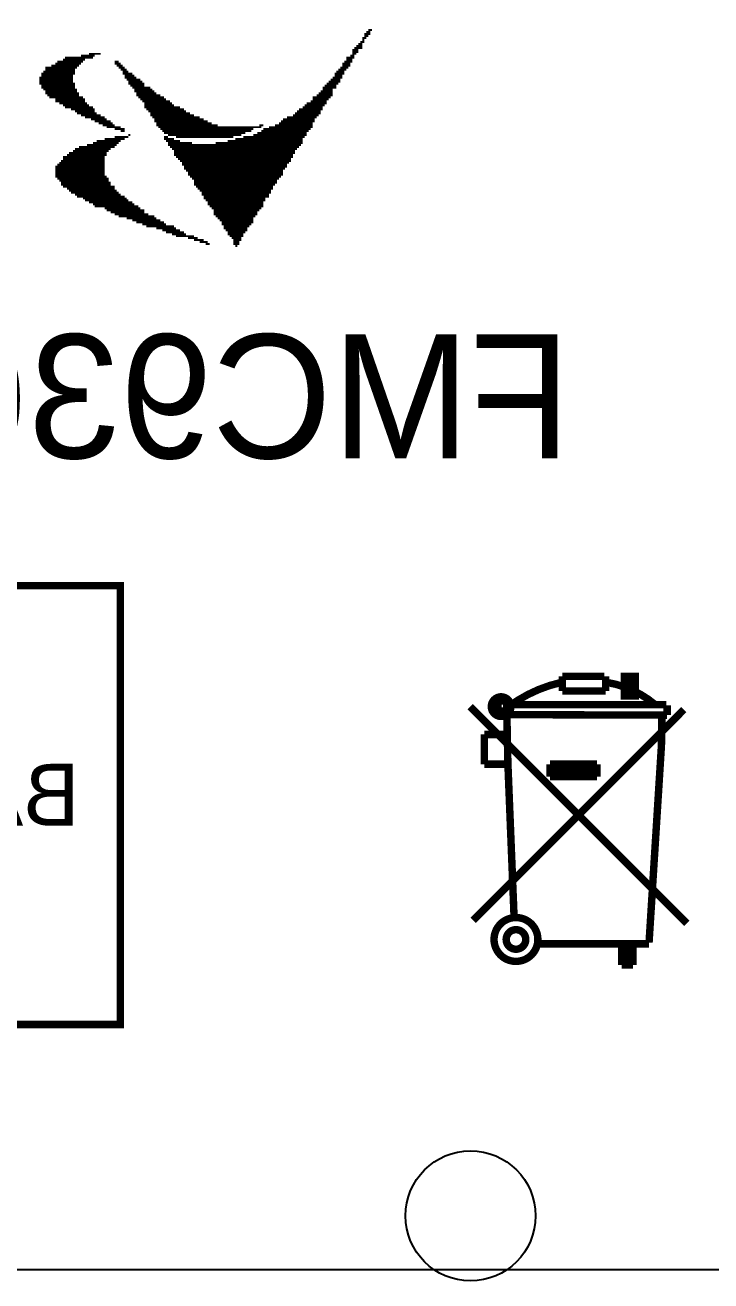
# Model space of a CAD drawing. Extents: x 0 to 69, y -3.5 to 82.6.
# Drawn here: x 40.36 to 54.43, y -0.23 to 25.52 of the extents above; entities that cross this region are included whole.
import ezdxf

# ---------------------------------------------------------------- set-up
doc = ezdxf.new("R2010")
doc.units = 0
for name, color, linetype in [('BOARD_GEOMETRY_OUTLINE', 3, 'CONTINUOUS'), ('BOARD_GEOMETRY_SILKSCREEN_', 1, 'CONTINUOUS'), ('PACKAGE_GEOMETRY_SILKSCREE', 4, 'CONTINUOUS'), ('PIN_B', 5, 'CONTINUOUS')]:
    doc.layers.add(name, color=color, linetype=linetype)

msp = doc.modelspace()

# ---------------------------------------------------------------- linework, layer by layer
at = {"layer": 'BOARD_GEOMETRY_OUTLINE'}
msp.add_lwpolyline([(2.29997, 55.499762), (0, 55.499762), (0, 6.09981), (0, 0), (68.999862, 0.001016), (68.999862, 6.09981), (68.999862, 60.299854), (67.399916, 60.299854, -0.414241), (66.399918, 61.299852), (66.399918, 71.09968), (65.299844, 71.09968, -0.414195), (64.299846, 72.099678), (64.299846, 82.599784), (3.299968, 82.599784), (3.299968, 56.49976, -0.414195)], format="xyb", close=True, dxfattribs=at)
msp.add_lwpolyline([(0, 0), (68.999862, 0.001016)], dxfattribs=at)
at = {"layer": 'BOARD_GEOMETRY_SILKSCREEN_', "const_width": 0.04064}
for points in [[(47.359316, 25.254966), (47.278036, 25.254966)], [(47.359316, 25.254966), (47.278036, 25.254966)], [(47.440596, 25.336246), (47.318676, 25.336246)], [(47.399956, 25.295606), (47.318676, 25.295606)], [(47.440596, 25.376886), (47.359316, 25.376886)], [(47.481236, 25.417526), (47.399956, 25.417526)], [(47.196756, 25.011126), (47.074836, 25.011126)], [(47.196756, 24.970486), (47.074836, 24.970486)], [(47.237396, 25.051766), (47.115476, 25.051766)], [(47.278036, 25.092406), (47.156116, 25.092406)], [(47.278036, 25.051766), (47.156116, 25.051766)], [(47.278036, 25.133046), (47.196756, 25.133046)], [(47.318676, 25.173686), (47.237396, 25.173686)], [(47.318676, 25.214326), (47.278036, 25.214326)], [(41.507156, 24.726646), (40.978836, 24.726646)], [(41.547796, 24.767286), (41.019476, 24.767286)], [(41.588436, 24.807926), (41.141396, 24.807926)], [(41.669716, 24.848566), (41.182036, 24.848566)], [(41.750996, 24.848566), (41.344596, 24.848566)], [(41.791636, 24.889206), (41.507156, 24.889206)], [(41.913556, 24.929846), (41.669716, 24.929846)], [(42.279316, 24.767286), (42.198036, 24.767286)], [(42.319956, 24.726646), (42.198036, 24.726646)], [(47.034196, 24.726646), (46.871636, 24.726646)], [(47.074836, 24.767286), (46.912276, 24.767286)], [(47.074836, 24.848566), (46.952916, 24.848566)], [(47.074836, 24.807926), (46.952916, 24.807926)], [(47.115476, 24.848566), (46.993556, 24.848566)], [(47.115476, 24.889206), (47.034196, 24.889206)], [(47.156116, 24.929846), (47.074836, 24.929846)], [(41.385236, 24.523446), (40.694356, 24.523446)], [(41.344596, 24.482806), (40.694356, 24.482806)], [(41.385236, 24.564086), (40.734996, 24.564086)], [(41.385236, 24.645366), (40.775636, 24.645366)], [(41.385236, 24.604726), (40.775636, 24.604726)], [(41.425876, 24.645366), (40.856916, 24.645366)], [(41.466516, 24.686006), (40.897556, 24.686006)], [(42.360596, 24.686006), (42.238676, 24.686006)], [(42.401236, 24.645366), (42.279316, 24.645366)], [(42.401236, 24.645366), (42.279316, 24.645366)], [(42.441876, 24.604726), (42.319956, 24.604726)], [(42.482516, 24.564086), (42.360596, 24.564086)], [(42.563796, 24.523446), (42.360596, 24.523446)], [(42.604436, 24.482806), (42.401236, 24.482806)], [(46.912276, 24.523446), (46.709076, 24.523446)], [(46.871636, 24.482806), (46.709076, 24.482806)], [(46.912276, 24.564086), (46.749716, 24.564086)], [(46.952916, 24.604726), (46.790356, 24.604726)], [(46.993556, 24.645366), (46.830996, 24.645366)], [(47.034196, 24.686006), (46.871636, 24.686006)], [(46.993556, 24.645366), (46.871636, 24.645366)], [(41.344596, 24.442166), (40.653716, 24.442166)], [(41.344596, 24.442166), (40.653716, 24.442166)], [(41.344596, 24.401526), (40.653716, 24.401526)], [(41.344596, 24.360886), (40.653716, 24.360886)], [(41.385236, 24.320246), (40.653716, 24.320246)], [(41.385236, 24.279606), (40.694356, 24.279606)], [(41.385236, 24.238966), (40.694356, 24.238966)], [(41.385236, 24.238966), (40.734996, 24.238966)], [(41.425876, 24.198326), (40.734996, 24.198326)], [(42.604436, 24.442166), (42.401236, 24.442166)], [(42.645076, 24.442166), (42.401236, 24.442166)], [(42.726356, 24.401526), (42.441876, 24.401526)], [(42.766996, 24.360886), (42.482516, 24.360886)], [(42.807636, 24.320246), (42.482516, 24.320246)], [(42.807636, 24.279606), (42.523156, 24.279606)], [(42.888916, 24.238966), (42.563796, 24.238966)], [(42.929556, 24.238966), (42.563796, 24.238966)], [(42.970196, 24.198326), (42.604436, 24.198326)], [(46.709076, 24.238966), (46.465236, 24.238966)], [(46.668436, 24.198326), (46.465236, 24.198326)], [(46.749716, 24.279606), (46.505876, 24.279606)], [(46.749716, 24.238966), (46.505876, 24.238966)], [(46.790356, 24.320246), (46.546516, 24.320246)], [(46.830996, 24.360886), (46.587156, 24.360886)], [(46.830996, 24.401526), (46.627796, 24.401526)], [(46.871636, 24.442166), (46.668436, 24.442166)], [(46.871636, 24.442166), (46.668436, 24.442166)], [(41.425876, 24.157686), (40.775636, 24.157686)], [(41.466516, 24.117046), (40.775636, 24.117046)], [(41.466516, 24.076406), (40.816276, 24.076406)], [(41.507156, 24.035766), (40.856916, 24.035766)], [(41.547796, 24.035766), (40.938196, 24.035766)], [(41.588436, 23.995126), (40.978836, 23.995126)], [(41.588436, 23.954486), (40.978836, 23.954486)], [(43.010836, 24.157686), (42.604436, 24.157686)], [(43.051476, 24.117046), (42.645076, 24.117046)], [(43.132756, 24.076406), (42.645076, 24.076406)], [(43.173396, 24.035766), (42.685716, 24.035766)], [(43.214036, 24.035766), (42.726356, 24.035766)], [(43.254676, 23.995126), (42.726356, 23.995126)], [(43.335956, 23.954486), (42.766996, 23.954486)], [(46.546516, 23.954486), (46.221396, 23.954486)], [(46.587156, 24.035766), (46.262036, 24.035766)], [(46.587156, 23.995126), (46.262036, 23.995126)], [(46.627796, 24.035766), (46.302676, 24.035766)], [(46.668436, 24.076406), (46.343316, 24.076406)], [(46.668436, 24.117046), (46.383956, 24.117046)], [(46.668436, 24.157686), (46.424596, 24.157686)], [(41.629076, 23.913846), (41.060116, 23.913846)], [(41.669716, 23.873206), (41.141396, 23.873206)], [(41.710356, 23.832566), (41.182036, 23.832566)], [(41.750996, 23.832566), (41.222676, 23.832566)], [(41.791636, 23.791926), (41.303956, 23.791926)], [(41.791636, 23.751286), (41.385236, 23.751286)], [(41.832276, 23.710646), (41.425876, 23.710646)], [(43.376596, 23.913846), (42.807636, 23.913846)], [(43.417236, 23.873206), (42.807636, 23.873206)], [(43.498516, 23.832566), (42.807636, 23.832566)], [(43.539156, 23.832566), (42.848276, 23.832566)], [(43.620436, 23.791926), (42.848276, 23.791926)], [(43.661076, 23.751286), (42.888916, 23.751286)], [(43.742356, 23.710646), (42.929556, 23.710646)], [(46.424596, 23.710646), (45.896276, 23.710646)], [(46.424596, 23.751286), (45.936916, 23.751286)], [(46.465236, 23.791926), (45.977556, 23.791926)], [(46.465236, 23.832566), (46.058836, 23.832566)], [(46.465236, 23.832566), (46.058836, 23.832566)], [(46.505876, 23.873206), (46.099476, 23.873206)], [(46.546516, 23.913846), (46.140116, 23.913846)], [(41.913556, 23.670006), (41.507156, 23.670006)], [(41.954196, 23.629366), (41.588436, 23.629366)], [(41.994836, 23.629366), (41.629076, 23.629366)], [(42.035476, 23.588726), (41.710356, 23.588726)], [(42.116756, 23.548086), (41.791636, 23.548086)], [(42.157396, 23.507446), (41.872916, 23.507446)], [(42.198036, 23.466806), (41.954196, 23.466806)], [(42.238676, 23.426166), (42.035476, 23.426166)], [(42.319956, 23.426166), (42.157396, 23.426166)], [(43.823636, 23.670006), (42.929556, 23.670006)], [(43.864276, 23.629366), (42.970196, 23.629366)], [(43.945556, 23.629366), (43.010836, 23.629366)], [(44.026836, 23.588726), (43.010836, 23.588726)], [(44.108116, 23.548086), (43.010836, 23.548086)], [(44.189396, 23.507446), (43.051476, 23.507446)], [(44.311316, 23.466806), (43.051476, 23.466806)], [(44.433236, 23.426166), (43.092116, 23.426166)], [(45.124116, 23.426166), (43.132756, 23.426166)], [(45.205396, 23.426166), (45.042836, 23.426166)], [(45.246036, 23.466806), (45.164756, 23.466806)], [(46.221396, 23.426166), (45.367956, 23.426166)], [(46.262036, 23.426166), (45.449236, 23.426166)], [(46.262036, 23.466806), (45.489876, 23.466806)], [(46.262036, 23.507446), (45.571156, 23.507446)], [(46.302676, 23.548086), (45.611796, 23.548086)], [(46.302676, 23.588726), (45.652436, 23.588726)], [(46.343316, 23.629366), (45.733716, 23.629366)], [(46.343316, 23.629366), (45.814996, 23.629366)], [(46.383956, 23.670006), (45.855636, 23.670006)], [(42.401236, 23.182326), (41.994836, 23.182326)], [(42.401236, 23.385526), (42.198036, 23.385526)], [(42.441876, 23.222966), (42.198036, 23.222966)], [(42.401236, 23.344886), (42.319956, 23.344886)], [(42.482516, 23.222966), (42.401236, 23.222966)], [(42.523156, 23.263606), (42.482516, 23.263606)], [(45.042836, 23.385526), (43.132756, 23.385526)], [(45.002196, 23.344886), (43.173396, 23.344886)], [(44.880276, 23.304246), (43.214036, 23.304246)], [(43.295316, 23.222966), (43.214036, 23.222966)], [(43.417236, 23.182326), (43.214036, 23.182326)], [(44.798996, 23.263606), (43.295316, 23.263606)], [(44.636436, 23.222966), (43.457876, 23.222966)], [(44.473876, 23.222966), (43.620436, 23.222966)], [(46.058836, 23.182326), (44.677076, 23.182326)], [(46.058836, 23.222966), (44.839636, 23.222966)], [(46.099476, 23.222966), (44.920916, 23.222966)], [(46.140116, 23.263606), (45.042836, 23.263606)], [(46.140116, 23.304246), (45.124116, 23.304246)], [(46.180756, 23.344886), (45.205396, 23.344886)], [(46.221396, 23.385526), (45.246036, 23.385526)], [(42.076116, 22.938486), (41.344596, 22.938486)], [(42.116756, 22.979126), (41.385236, 22.979126)], [(42.157396, 23.019766), (41.466516, 23.019766)], [(42.198036, 23.019766), (41.547796, 23.019766)], [(42.238676, 23.060406), (41.629076, 23.060406)], [(42.279316, 23.101046), (41.750996, 23.101046)], [(42.319956, 23.141686), (41.832276, 23.141686)], [(43.539156, 23.141686), (43.254676, 23.141686)], [(43.782996, 23.101046), (43.295316, 23.101046)], [(46.018196, 23.060406), (43.295316, 23.060406)], [(45.977556, 23.019766), (43.335956, 23.019766)], [(45.977556, 23.019766), (43.376596, 23.019766)], [(45.936916, 22.979126), (43.376596, 22.979126)], [(45.896276, 22.938486), (43.417236, 22.938486)], [(46.058836, 23.101046), (44.270676, 23.101046)], [(46.058836, 23.141686), (44.514516, 23.141686)], [(41.994836, 22.654006), (41.019476, 22.654006)], [(41.994836, 22.694646), (41.060116, 22.694646)], [(41.994836, 22.735286), (41.100756, 22.735286)], [(41.994836, 22.816566), (41.141396, 22.816566)], [(41.994836, 22.775926), (41.141396, 22.775926)], [(41.994836, 22.816566), (41.182036, 22.816566)], [(42.035476, 22.857206), (41.222676, 22.857206)], [(42.035476, 22.897846), (41.263316, 22.897846)], [(45.896276, 22.897846), (43.417236, 22.897846)], [(45.855636, 22.857206), (43.417236, 22.857206)], [(45.855636, 22.816566), (43.457876, 22.816566)], [(45.855636, 22.816566), (43.498516, 22.816566)], [(45.814996, 22.775926), (43.498516, 22.775926)], [(45.814996, 22.735286), (43.539156, 22.735286)], [(45.774356, 22.694646), (43.579796, 22.694646)], [(45.733716, 22.654006), (43.579796, 22.654006)], [(41.994836, 22.613366), (40.978836, 22.613366)], [(41.994836, 22.572726), (40.978836, 22.572726)], [(41.994836, 22.532086), (40.978836, 22.532086)], [(41.994836, 22.491446), (40.978836, 22.491446)], [(41.994836, 22.450806), (40.978836, 22.450806)], [(41.994836, 22.410166), (40.978836, 22.410166)], [(41.994836, 22.613366), (41.019476, 22.613366)], [(42.035476, 22.410166), (41.019476, 22.410166)], [(45.733716, 22.613366), (43.620436, 22.613366)], [(45.693076, 22.613366), (43.620436, 22.613366)], [(45.693076, 22.572726), (43.620436, 22.572726)], [(45.652436, 22.532086), (43.661076, 22.532086)], [(45.652436, 22.491446), (43.701716, 22.491446)], [(45.652436, 22.450806), (43.701716, 22.450806)], [(45.611796, 22.410166), (43.742356, 22.410166)], [(45.571156, 22.410166), (43.782996, 22.410166)], [(42.076116, 22.369526), (41.019476, 22.369526)], [(42.076116, 22.328886), (41.060116, 22.328886)], [(42.116756, 22.288246), (41.100756, 22.288246)], [(42.116756, 22.247606), (41.100756, 22.247606)], [(42.157396, 22.206966), (41.141396, 22.206966)], [(42.198036, 22.206966), (41.182036, 22.206966)], [(42.198036, 22.166326), (41.222676, 22.166326)], [(42.238676, 22.125686), (41.263316, 22.125686)], [(45.571156, 22.369526), (43.782996, 22.369526)], [(45.530516, 22.328886), (43.823636, 22.328886)], [(45.530516, 22.288246), (43.823636, 22.288246)], [(45.489876, 22.247606), (43.823636, 22.247606)], [(45.449236, 22.206966), (43.864276, 22.206966)], [(45.449236, 22.206966), (43.904916, 22.206966)], [(45.449236, 22.166326), (43.904916, 22.166326)], [(45.408596, 22.125686), (43.945556, 22.125686)], [(42.279316, 22.085046), (41.303956, 22.085046)], [(42.319956, 22.044406), (41.385236, 22.044406)], [(42.360596, 22.003766), (41.425876, 22.003766)], [(42.401236, 22.003766), (41.466516, 22.003766)], [(42.441876, 21.963126), (41.547796, 21.963126)], [(42.482516, 21.922486), (41.588436, 21.922486)], [(42.563796, 21.881846), (41.669716, 21.881846)], [(45.408596, 22.085046), (43.986196, 22.085046)], [(45.367956, 22.044406), (43.986196, 22.044406)], [(45.367956, 22.003766), (44.026836, 22.003766)], [(45.327316, 22.003766), (44.026836, 22.003766)], [(45.286676, 21.963126), (44.026836, 21.963126)], [(45.286676, 21.922486), (44.067476, 21.922486)], [(45.246036, 21.881846), (44.108116, 21.881846)], [(42.604436, 21.841206), (41.750996, 21.841206)], [(42.604436, 21.800566), (41.791636, 21.800566)], [(42.685716, 21.800566), (41.872916, 21.800566)], [(42.726356, 21.759926), (41.994836, 21.759926)], [(42.807636, 21.719286), (42.035476, 21.719286)], [(42.807636, 21.678646), (42.116756, 21.678646)], [(42.888916, 21.638006), (42.198036, 21.638006)], [(45.246036, 21.841206), (44.108116, 21.841206)], [(45.246036, 21.800566), (44.148756, 21.800566)], [(45.205396, 21.800566), (44.189396, 21.800566)], [(45.205396, 21.759926), (44.189396, 21.759926)], [(45.164756, 21.719286), (44.230036, 21.719286)], [(45.124116, 21.678646), (44.230036, 21.678646)], [(45.124116, 21.638006), (44.230036, 21.638006)], [(42.970196, 21.597366), (42.279316, 21.597366)], [(43.010836, 21.597366), (42.401236, 21.597366)], [(43.051476, 21.556726), (42.441876, 21.556726)], [(43.132756, 21.516086), (42.563796, 21.516086)], [(43.214036, 21.475446), (42.645076, 21.475446)], [(43.254676, 21.434806), (42.766996, 21.434806)], [(43.335956, 21.394166), (42.848276, 21.394166)], [(43.417236, 21.394166), (42.970196, 21.394166)], [(43.457876, 21.353526), (43.051476, 21.353526)], [(45.083476, 21.597366), (44.270676, 21.597366)], [(45.042836, 21.597366), (44.311316, 21.597366)], [(45.042836, 21.556726), (44.311316, 21.556726)], [(45.042836, 21.516086), (44.351956, 21.516086)], [(45.042836, 21.475446), (44.392596, 21.475446)], [(45.002196, 21.434806), (44.392596, 21.434806)], [(44.961556, 21.394166), (44.433236, 21.394166)], [(44.961556, 21.394166), (44.433236, 21.394166)], [(44.920916, 21.353526), (44.433236, 21.353526)], [(43.539156, 21.312886), (43.173396, 21.312886)], [(43.620436, 21.272246), (43.254676, 21.272246)], [(43.661076, 21.231606), (43.376596, 21.231606)], [(43.782996, 21.190966), (43.457876, 21.190966)], [(43.823636, 21.190966), (43.620436, 21.190966)], [(43.904916, 21.150326), (43.701716, 21.150326)], [(44.026836, 21.109686), (43.823636, 21.109686)], [(44.920916, 21.312886), (44.473876, 21.312886)], [(44.880276, 21.272246), (44.514516, 21.272246)], [(44.839636, 21.231606), (44.514516, 21.231606)], [(44.839636, 21.190966), (44.555156, 21.190966)], [(44.839636, 21.190966), (44.595796, 21.190966)], [(44.798996, 21.150326), (44.595796, 21.150326)], [(44.798996, 21.109686), (44.636436, 21.109686)], [(44.108116, 21.069046), (43.945556, 21.069046)], [(44.148756, 21.028406), (44.067476, 21.028406)], [(44.758356, 21.069046), (44.636436, 21.069046)], [(44.758356, 21.028406), (44.636436, 21.028406)], [(44.717716, 20.987766), (44.677076, 20.987766)]]:
    msp.add_lwpolyline(points, dxfattribs=at)
at = {"layer": 'PACKAGE_GEOMETRY_SILKSCREE', "const_width": 0.1524}
for points in [[(42.314114, 5.024882), (29.313886, 5.024882), (29.313886, 14.025118), (42.314114, 14.025118), (42.314114, 5.024882)], [(51.3842, 11.8618), (51.3842, 12.1666)], [(52.2478, 12.1666), (51.3842, 12.1666)], [(52.2732, 11.8618), (52.2732, 12.1666)], [(52.8828, 12.1666), (52.8828, 11.7602), (52.6542, 11.7602), (52.6542, 12.1666), (52.8828, 12.1666)], [(52.7558, 12.1666), (52.7812, 12.1666), (52.7812, 11.811)], [(51.3842, 11.8618), (52.2732, 11.8618)], [(49.4919, 11.5443), (53.9369, 7.0993)], [(50.2412, 11.5824), (50.2666, 10.3632)], [(50.3174, 11.5824), (53.5178, 11.5824)], [(53.53304, 11.5697), (53.53304, 11.36904)], [(49.5554, 7.1628), (53.8734, 11.4808)], [(50.2666, 11.3792), (53.53304, 11.36904)], [(53.42636, 11.36904), (53.4162, 10.7442)], [(49.784, 10.3632), (49.784, 10.9728)], [(49.784, 10.9728), (50.2412, 10.9728)], [(53.4162, 10.7442), (53.1622, 6.7056)], [(49.784, 10.3632), (50.2666, 10.3632)], [(50.2666, 10.3632), (50.3936, 7.2136)], [(51.1302, 10.3632), (52.0954, 10.3632)], [(51.1302, 10.3632), (51.1302, 10.1092)], [(51.1302, 10.2362), (52.0954, 10.2362)], [(52.0954, 10.3632), (52.0954, 10.1092)], [(51.1302, 10.1092), (52.0954, 10.1092)], [(53.1622, 6.6802), (50.9016, 6.6802)], [(52.6034, 6.6802), (52.6034, 6.2484)], [(52.7304, 6.6802), (52.7304, 6.2484)], [(52.832, 6.6802), (52.832, 6.2484)], [(53.0606, 6.6802), (52.832, 6.6802)], [(52.832, 6.2484), (52.6034, 6.2484)]]:
    msp.add_lwpolyline(points, dxfattribs=at)
for points in [[(50.2666, 11.5316, -0.107965), (51.3588, 12.0396)], [(52.2986, 12.0396, -0.136779), (53.2892, 11.5824)], [(50.32756, 11.5443, 1), (49.92624, 11.5443, 1), (50.32756, 11.5443)], [(50.2158, 11.5824), (50.2158, 11.6078, 1), (50.0634, 11.6078), (50.0634, 11.5062, 1), (50.165, 11.5062), (50.165, 11.5316)], [(50.88128, 6.7691, 1), (49.98212, 6.7691, 1), (50.88128, 6.7691)], [(50.63236, 6.7691, 1), (50.23104, 6.7691, 1), (50.63236, 6.7691)]]:
    msp.add_lwpolyline(points, format="xyb", dxfattribs=at)
at = {"layer": 'PIN_B'}
msp.add_circle((49.499774, 1.101344), 1.3335, dxfattribs=at)

# ---------------------------------------------------------------- texts
at = {"layer": 'PACKAGE_GEOMETRY_SILKSCREE', "text_generation_flag": 2}
msp.add_text('FMC9361_V1.0', height=2.54, dxfattribs=at).set_placement((51.562, 16.637))
at = {"layer": 'PACKAGE_GEOMETRY_SILKSCREE', "text_generation_flag": 2, "width": 1.02}
msp.add_text('BAR  CODE', height=1.27, dxfattribs=at).set_placement((41.4782, 9.101582))

doc.saveas('drawing.dxf')
